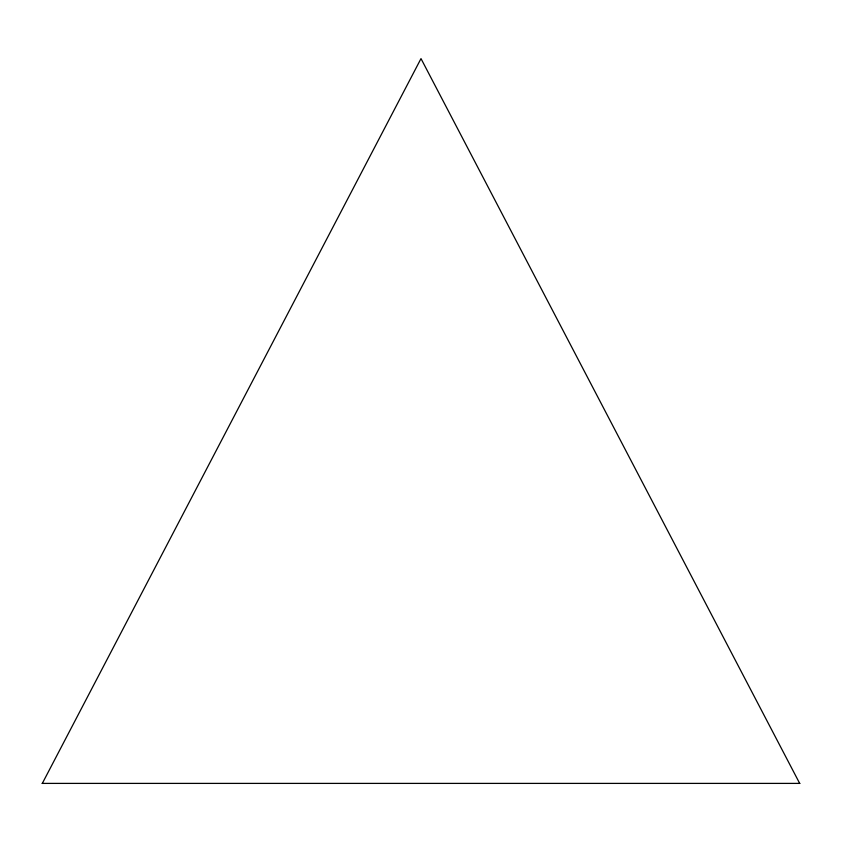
<?xml version="1.0" encoding="UTF-8"?>
<svg xmlns="http://www.w3.org/2000/svg" width="842" height="842" viewBox="0 0 842 842"><rect width="100%" height="100%" fill="white"/><g stroke="black" fill="none" stroke-linecap="round" stroke-linejoin="round"><path stroke-width="1.26" d="M42.321 783.397L421 58.603L799.679 783.397M42.1 783.397L799.9 783.397"/></g></svg>
